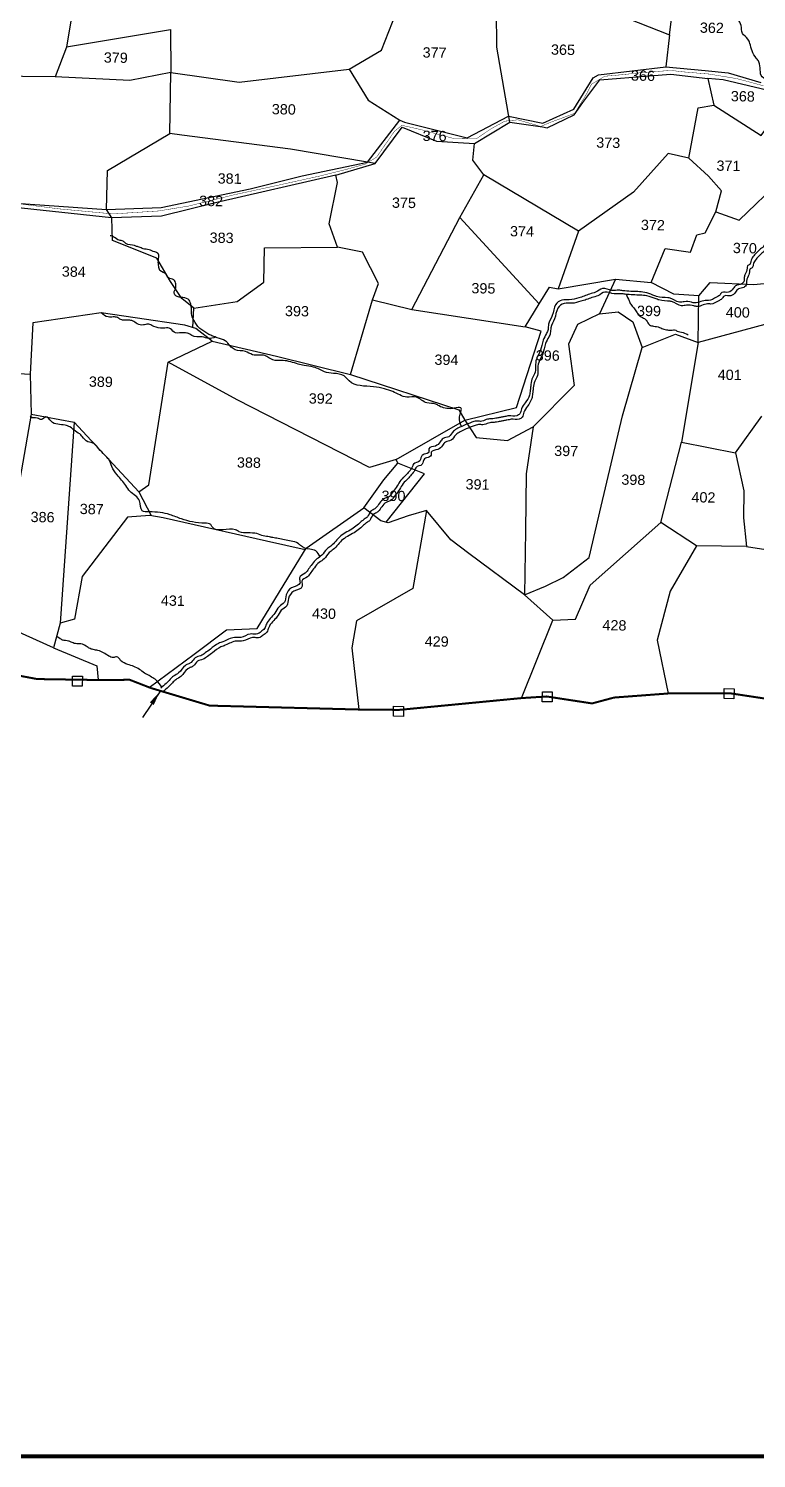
# Model space of a CAD drawing. Header units: feet. Extents: x 744893 to 763303, y 1620064 to 1627037.
# Drawn here: x 751980 to 753749, y 1620064 to 1623541 of the extents above; entities that cross this region are included whole.
import ezdxf
from ezdxf.enums import TextEntityAlignment as Align

# ---------------------------------------------------------------- set-up
doc = ezdxf.new("R2010")
doc.units = ezdxf.units.FT
doc.header["$LTSCALE"] = 15
doc.header["$MEASUREMENT"] = 0
doc.linetypes.add('HIDDEN2', pattern=[0.1875, 0.125, -0.0625])
for name, color, linetype in [('PAPER SIZE', 10, 'Continuous'), ('PLOT', 7, 'Continuous'), ('PLOT NO', 7, 'Continuous'), ('ROADS', 6, 'Continuous'), ('TANKS-STREAM', 4, 'Continuous'), ('VILLAGE STONES', 240, 'Continuous')]:
    doc.layers.add(name, color=color, linetype=linetype)
doc.layers.add('VILLAGE BOUNDRY', color=5, linetype='HIDDEN2', lineweight=100)
doc.styles.get("Standard").update_dxf_attribs({"font": 'arial.ttf'})
doc.linetypes.add('DOTS', pattern='A,1e-06,-3,["●",Standard,S=3,R=0,X=-1.25,Y=-1.25],-3', length=6.000001)
doc.dimstyles.get("Standard").update_dxf_attribs({"dimtxt": 0.18, "dimasz": 0.18, "dimexe": 0.18, "dimexo": 0.0625, "dimgap": 0.09, "dimtad": 0, "dimtih": 1, "dimtoh": 1, "dimdec": 4, "dimzin": 0, "dimdsep": 46, "dimtxsty": 'Standard', "dimcen": 0.09, "dimadec": 0, "dimazin": 0, "dimtfac": 1, "dimtdec": 4, "dimtofl": 0, "dimtmove": 0, "dimatfit": 3, "dimfxl": 1, "dimtolj": 1, "dimtzin": 0, "dimarcsym": 0})

msp = doc.modelspace()

# ---------------------------------------------------------------- linework, layer by layer
at = {"layer": 'PAPER SIZE', "color": 5, "const_width": 10}
msp.add_lwpolyline([(744898.5, 1627031.8), (763123.1, 1627031.8), (763123.1, 1620068.6), (744898.5, 1620068.6)], close=True, dxfattribs=at)
at = {"layer": 'PLOT'}
for points in [[(753255.7, 1623636.3), (753254.7, 1623634.5), (753289.8, 1623618.2), (753362.5, 1623594.8), (753537.9, 1623525.8), (753560.9, 1623710.8)], [(753316.9, 1623048.4), (753086.5, 1623185.6), (753059.4, 1623220.6), (753063.7, 1623261.1), (753150, 1623313.7), (753117.8, 1623495.5), (753116.3, 1623674.8)], [(752096.7, 1623644.1), (752072, 1623495.6), (752044.5, 1623423.6), (751806, 1623425.7), (751693.6, 1623483.6)], [(752759.1, 1623442.1), (752837.9, 1623488.6), (752873.2, 1623579.1)], [(752072.2, 1623496.7), (752325.2, 1623538.8), (752326.2, 1623434.4), (752226, 1623414.4), (752044.5, 1623423.6)], [(753537.9, 1623525.8), (753528.8, 1623447.7)], [(751867.4, 1623122), (752169.5, 1623100.9), (752302, 1623106.1), (752518.7, 1623151.2), (752645.2, 1623183.1), (752803.9, 1623216.1), (752882.5, 1623318.1), (752894, 1623313.3), (753046, 1623274.9), (753146.8, 1623327.6), (753229.8, 1623311), (753305.3, 1623344.9), (753352.4, 1623421.4), (753365, 1623428.6), (753528.8, 1623447.7), (753624.6, 1623438.8), (753680.2, 1623433.7), (753760.1, 1623409.9)], [(752815.6, 1622880.9), (752830.9, 1622920.9), (752791.7, 1622997.2), (752731.3, 1623009.2), (752710.9, 1623066.1), (752730.7, 1623166.9), (752726.5, 1623184.8), (752822.4, 1623212.8), (752803.9, 1623216.1), (752616.4, 1623248.1), (752352.7, 1623282.1), (752323.1, 1623285.9), (752326.2, 1623434.4), (752492.1, 1623410.4), (752759.1, 1623442.1), (752805.3, 1623366.9), (752882.5, 1623318.1)], [(753150, 1623313.7), (753229.3, 1623302.3), (753240.7, 1623299.7), (753305.9, 1623331.1), (753326.8, 1623361.2), (753368.7, 1623416.3), (753488.8, 1623426.2), (753540.8, 1623430.4), (753631.2, 1623419.9)], [(753824.9, 1623378.6), (753760.5, 1623394.3), (753668.3, 1623416.7), (753631.2, 1623419.9), (753645.7, 1623355.1), (753760.9, 1623280.7), (753798.5, 1623332.4)], [(753608.7, 1622891.1), (753548.2, 1622894.7), (753492.8, 1622923.1), (753527, 1623006.2), (753589.1, 1622996.9), (753604.1, 1623039), (753624.6, 1623044.1), (753650.5, 1623095.4), (753663.9, 1623146.5), (753632.8, 1623182.3), (753584.4, 1623225.5), (753607.3, 1623348), (753645.7, 1623355.1)], [(752381.7, 1622861.4), (752352.8, 1622884.4), (752324.7, 1622926.1), (752291.7, 1622982.7), (752184.2, 1623025.6), (752182.5, 1623081), (752169.5, 1623100.9), (752171.8, 1623195.5), (752323.1, 1623285.9)], [(752822.4, 1623212.8), (752887.8, 1623301.2), (752971.6, 1623266.9), (753063.7, 1623261.1)], [(752726.6, 1623184.5), (752437.5, 1623118.3), (752303.5, 1623084.8), (752181.4, 1623081), (751917.9, 1623108.8), (751708.7, 1623103.1), (751611.2, 1623116.8), (751527.3, 1623097), (751440.6, 1623084.5), (751226.7, 1623058.3), (751119.8, 1623235.3)], [(753584.4, 1623225.5), (753534.2, 1623237.1), (753450.5, 1623142.8), (753316.9, 1623048.4), (753266.9, 1622907.8), (753406.3, 1622931.6), (753492.8, 1622923.1)], [(752911.3, 1622857.9), (753028.6, 1623081.2), (753086.5, 1623185.6)], [(753650.5, 1623095.4), (753706.9, 1623075), (753810.2, 1623174.3)], [(753028.6, 1623081.2), (753221.2, 1622871.5)], [(752379.3, 1622814), (752381.7, 1622861.4), (752487.4, 1622877.5), (752552, 1622924.2), (752553.4, 1623007.4), (752731.3, 1623009.2)], [(753040.6, 1622588.8), (753166.2, 1622619.5), (753226.2, 1622804.9), (753187.2, 1622816), (753221.2, 1622871.5), (753246.2, 1622912.3), (753266.9, 1622907.8)], [(753406.3, 1622931.6), (753367.6, 1622847), (753412.9, 1622852.5), (753448.5, 1622827.8), (753471.7, 1622765.3), (753552.7, 1622797.7), (753607.3, 1622777.6)], [(753804, 1622868.4), (753769.3, 1622820.9), (753607.3, 1622777.6), (753608.7, 1622891.1), (753636.6, 1622923.8), (753742.7, 1622918.4), (753825.3, 1622926.9)], [(752873.3, 1622492.8), (752808.9, 1622473.2), (752487, 1622638), (752319.1, 1622729.3), (752426.1, 1622780.8), (752583, 1622744.6), (752762.2, 1622699.4), (752815.6, 1622880.9), (752911.3, 1622857.9), (753187.2, 1622816)], [(752426.1, 1622780.8), (752386.4, 1622811.8), (752360.1, 1622819.8), (752239.5, 1622837.5), (752156.8, 1622849.7), (751990.5, 1622825), (751984.4, 1622700.9)], [(752379.3, 1622814), (752381.7, 1622861.4), (752381.7, 1622861.4)], [(752380.5, 1622837.7), (752380.5, 1622837.7)], [(753367.6, 1622847), (753313.9, 1622821.4), (753292.6, 1622773.5), (753305.9, 1622673), (753206.3, 1622572.8), (753189.5, 1622457.8), (753187.4, 1622319.5), (753185.6, 1622163.8)], [(753254.3, 1622102.4), (753185.6, 1622163.8), (753236.2, 1622185.2), (753279, 1622206.1), (753342.2, 1622254.9), (753371.7, 1622379.1), (753423.9, 1622599.2), (753471.7, 1622765.3)], [(753607.3, 1622777.6), (753566.6, 1622535.5), (753697.8, 1622509.2), (753761.9, 1622598)], [(751561.8, 1622245.8), (751533, 1622428.7), (751626.2, 1622549.9), (751733.9, 1622714.4), (751887.8, 1622706.1), (751984.4, 1622700.9), (751986.5, 1622603), (752090.6, 1622583.9), (752248.4, 1622414.5), (752272.7, 1622431.5), (752319.1, 1622729.3)], [(752762.2, 1622699.4), (753025.7, 1622614), (753040.3, 1622588.7)], [(751986.5, 1622603), (751897.9, 1622098.9)], [(753185.6, 1622163.8), (753050.1, 1622264.7), (753006.2, 1622297.3), (752947.4, 1622369.1), (752902.9, 1622356.1), (752853.7, 1622339), (752836.4, 1622343.6), (752794.7, 1622375.1), (752843.2, 1622443.2), (752877.8, 1622484), (752873.3, 1622492.8), (753040.6, 1622588.8), (753067.7, 1622546.6), (753143.8, 1622539.3), (753206.3, 1622572.8)], [(752090.6, 1622583.9), (752056.6, 1622094.6)], [(753725.2, 1622281.1), (753603.2, 1622283), (753516.7, 1622339.7), (753566.6, 1622535.5)], [(752848.8, 1622340.3), (752942.1, 1622457.9), (752877.8, 1622484)], [(753697.8, 1622509.2), (753718.6, 1622417), (753717.5, 1622351.4), (753725.2, 1622281.1), (753855.3, 1622260.9), (753896.2, 1622273.4)], [(752248.4, 1622414.5), (752277.7, 1622356.4)], [(752652.6, 1622273.5), (752558.6, 1622294.7), (752307.4, 1622351), (752274.6, 1622357), (752220.9, 1622353), (752110.3, 1622208.3), (752092.1, 1622104.4), (752056.6, 1622094.6), (752040.8, 1622034.9), (752146.4, 1621991), (752149.5, 1621956.7)], [(752273.6, 1621938.6), (752382.7, 1622019.9), (752461.2, 1622078.4), (752535.5, 1622081.6), (752621.7, 1622222.9), (752654.8, 1622277.2), (752794.7, 1622375.1)], [(752947.4, 1622369.1), (752913.8, 1622179.5), (752776.7, 1622100.4), (752765.8, 1622035), (752782.8, 1621884.9)], [(753178.2, 1621912.7), (753254.3, 1622102.4), (753309.4, 1622104.5), (753345.1, 1622187.3), (753516.7, 1622339.7)], [(753603.2, 1622283), (753539.1, 1622173.1), (753507.8, 1622053.7), (753534.7, 1621923.9)], [(752040.8, 1622034.9), (751897.9, 1622098.9), (751854.9, 1622100), (751759, 1622170.4), (751708.7, 1622181.8), (751649.3, 1622025)]]:
    msp.add_lwpolyline(points, dxfattribs=at)
at = {"layer": 'ROADS', "linetype": 'DOTS', "ltscale": 0.5, "const_width": 1}
msp.add_lwpolyline([(753766.8, 1623401.6), (753701.9, 1623419.2), (753634, 1623430.4), (753571.4, 1623435.7), (753540.7, 1623439.3), (753468, 1623433.5), (753405.8, 1623427.2), (753380.3, 1623425.1), (753348.2, 1623405.8), (753336.3, 1623382.2), (753307, 1623334.7), (753249.2, 1623313.3), (753224.6, 1623303), (753169, 1623319.1), (753137.5, 1623315.8), (753104.4, 1623297.4), (753067.7, 1623272.6), (753012.6, 1623273.8), (752936.9, 1623294.4), (752908.6, 1623301), (752887.5, 1623305.7), (752869.2, 1623291), (752825.8, 1623228.3), (752799, 1623211.6), (752756.5, 1623199.7), (752684.6, 1623181.7), (752542.8, 1623150.4), (752480, 1623136.9), (752369.4, 1623109.4), (752296.6, 1623097.5), (752185.4, 1623090.2), (752053.5, 1623102.6), (751941.7, 1623116.8)], dxfattribs=at)
at = {"layer": 'TANKS-STREAM'}
for points in [[(753934.9, 1623431.3), (753908.2, 1623414.8), (753900, 1623408.8), (753894.5, 1623401.1), (753860.8, 1623398.8), (753846.7, 1623396.7), (753832.1, 1623395.8), (753820.3, 1623396), (753807.7, 1623399), (753801.3, 1623400.8), (753791, 1623401.8), (753780.8, 1623412.8), (753762.9, 1623423.5), (753755.2, 1623459.9), (753748.7, 1623468.8), (753738.5, 1623486.7), (753733.3, 1623505), (753728.4, 1623515.3), (753715, 1623529.2), (753711.7, 1623548.8), (753689.4, 1623571.3), (753679.3, 1623572.4), (753671.8, 1623584.5), (753652.7, 1623593.5), (753641.3, 1623603.8), (753624.6, 1623613.7), (753602, 1623647.2), (753585.9, 1623661.9), (753568.8, 1623681.4), (753561.2, 1623687.3), (753542.3, 1623705.8), (753535.2, 1623712.2), (753526.7, 1623722.9), (753518.6, 1623733.6), (753512, 1623739), (753497.1, 1623741.2), (753485.1, 1623741.9), (753457, 1623738.5), (753436.7, 1623733), (753416.1, 1623740.6), (753397.7, 1623735.1), (753388.5, 1623735.2), (753379.8, 1623732.5), (753358.1, 1623729.5), (753349.9, 1623729.6), (753335, 1623729.4), (753301.7, 1623723.1), (753287.1, 1623714.2), (753281.8, 1623710.5), (753273.4, 1623702.4), (753265.6, 1623696.8), (753253.1, 1623692.7), (753239.1, 1623691), (753229.4, 1623690.6), (753212.6, 1623693.8), (753203.1, 1623696.8), (753162.3, 1623718.1), (753150.8, 1623726), (753129.9, 1623739.8), (753119.9, 1623748.6), (753096.6, 1623766.8), (753090.4, 1623771.7), (753065.5, 1623782.2), (753056, 1623786.2), (753042.1, 1623789.8), (753032, 1623794.3), (753027.8, 1623798.2), (753019.2, 1623802.6), (752998.5, 1623806.3)], [(754187.5, 1623431.5), (754179.8, 1623435.8), (754175.8, 1623438.3), (754170.3, 1623440.6), (754144.7, 1623445.5), (754138, 1623448.7), (754135.3, 1623451.4), (754127.6, 1623452.2), (754108.7, 1623452.2), (754103.1, 1623454.3), (754096.6, 1623458), (754090.1, 1623460.4), (754076.9, 1623469.6), (754063.8, 1623472.6), (754056.8, 1623473.2), (754048, 1623476.8), (754042.5, 1623477.7), (754034.2, 1623476.1), (754026.1, 1623473.4), (754021.5, 1623473.8), (754014, 1623476.1), (754005.9, 1623478.1), (753993.1, 1623478), (753977.1, 1623471), (753971.7, 1623468.2), (753966.5, 1623460.2), (753961.3, 1623454.5), (753954.7, 1623449.3), (753945.6, 1623444.3), (753937.7, 1623436.6), (753933.6, 1623427.8), (753930.6, 1623412.5), (753929.8, 1623395.6), (753929.4, 1623388.6), (753929.3, 1623382.9), (753930, 1623369), (753925.4, 1623355), (753925, 1623349.2), (753924.5, 1623339.7), (753921.5, 1623333.6), (753916.7, 1623329.2), (753915.7, 1623314.3), (753911.1, 1623302.2), (753907.8, 1623296), (753904.8, 1623289.3), (753897.7, 1623263.4), (753894.5, 1623260.1), (753889.7, 1623252.6), (753880.1, 1623236.9), (753875.7, 1623229.5), (753874.3, 1623222.3), (753865.8, 1623204.8), (753859.1, 1623197.4), (753858, 1623184.8), (753857.8, 1623181.7), (753853, 1623165.6), (753848.7, 1623153.6), (753842, 1623147.6), (753840.1, 1623137), (753837, 1623129.7), (753831, 1623120.2), (753825.3, 1623113.7), (753820.1, 1623102.7), (753818.2, 1623094.6), (753800.9, 1623078.8), (753797.5, 1623066.5), (753796.3, 1623057.4), (753792.6, 1623049.6), (753783.2, 1623043.2), (753780.8, 1623035.2), (753774.7, 1623022.6), (753773.1, 1623025.2), (753768.5, 1623015.2), (753759, 1623005.2), (753749.2, 1622995.7), (753740.5, 1622985.7), (753735.5, 1622974.9), (753732.9, 1622967.6), (753727.2, 1622963.7), (753726.3, 1622958), (753721.6, 1622943.6), (753719.5, 1622935.9), (753719.1, 1622927.8), (753712.4, 1622919.9), (753700.2, 1622916.4), (753692.3, 1622908.5), (753681.5, 1622899.6), (753665.2, 1622898.9), (753659.1, 1622892), (753651.7, 1622887.6), (753632.4, 1622879.6), (753628, 1622879.8), (753614, 1622877.3), (753598.7, 1622873.6), (753591.2, 1622875.3), (753573.6, 1622876.7), (753561.7, 1622875.4), (753537.3, 1622885.8), (753533.9, 1622886.3), (753506.5, 1622889.4), (753497.6, 1622892.9), (753477.4, 1622899.3), (753444.1, 1622901.8), (753424.7, 1622903.5), (753414.9, 1622904.7), (753397.6, 1622904.3), (753374.9, 1622908.7), (753358.3, 1622899.8), (753343.5, 1622895.4), (753330, 1622890.2), (753317, 1622886.2), (753294.3, 1622881.4), (753276.2, 1622880.8), (753260.8, 1622869.4), (753253, 1622843.4), (753243.8, 1622821.8), (753242.5, 1622808.9), (753238.8, 1622799.3), (753231, 1622783.4), (753227.6, 1622770.6), (753219, 1622747.2), (753214.2, 1622737.3), (753210, 1622701.4), (753203.3, 1622688.3), (753200.6, 1622671.2), (753199.3, 1622661.6), (753197.4, 1622649.5), (753187.1, 1622631.1), (753178.2, 1622616.2), (753173.8, 1622604.2), (753166.5, 1622599.3), (753147.2, 1622599.2), (753137.2, 1622597.2), (753132.9, 1622596.6), (753125, 1622594.9), (753115.7, 1622593.3), (753108.5, 1622592), (753103.5, 1622591.7), (753092.4, 1622590.1), (753078.4, 1622585.7), (753068.1, 1622586.6), (753062.3, 1622585.2), (753023.7, 1622568.9), (753012.8, 1622561.6), (753001.2, 1622548.5), (752987.5, 1622543.8), (752980.6, 1622535.7), (752969, 1622525.8), (752953.2, 1622519.3), (752953.1, 1622511.8), (752941.9, 1622505.6), (752936.5, 1622503.2), (752931.2, 1622489.8), (752915.4, 1622481.5), (752913.1, 1622475.9), (752904.7, 1622463.8), (752896.4, 1622454.3), (752890.6, 1622449), (752871.2, 1622421.5), (752861.7, 1622408.8), (752855.2, 1622401.7), (752846.9, 1622398.7), (752826.2, 1622377.6), (752820, 1622372), (752811.5, 1622366.7), (752803.6, 1622353.4), (752796, 1622347.8), (752788.8, 1622341.9), (752781.9, 1622335.6), (752769.2, 1622325.8), (752753.7, 1622316.7), (752738.6, 1622307), (752714.6, 1622282.4), (752704.8, 1622275), (752692.8, 1622259.9), (752680.7, 1622251), (752669.1, 1622238.3), (752660.7, 1622226.7), (752652, 1622216.4), (752638.6, 1622205.2), (752639.8, 1622193.1), (752619.2, 1622180.9), (752606.5, 1622163.6), (752601.9, 1622145.7), (752588.8, 1622134.8), (752578.6, 1622119.3), (752567.3, 1622106.6), (752558.1, 1622092.5), (752553.7, 1622081.8), (752544.6, 1622074.1), (752536.3, 1622068.6), (752524.9, 1622068.4), (752518.8, 1622068.5), (752496, 1622060.1), (752480.3, 1622060), (752452.6, 1622049.7), (752441.8, 1622045.6), (752421.9, 1622031.6), (752409.6, 1622022.6), (752398.5, 1622015.6), (752385.2, 1622010.8), (752375.3, 1621999.5), (752369.2, 1621996.1), (752361.3, 1621992.3), (752344.8, 1621973.8), (752332.1, 1621966), (752324.3, 1621958.4), (752314.4, 1621948.5), (752301.2, 1621936.8)], [(754193.1, 1623423), (754185.4, 1623427.3), (754181.3, 1623429.8), (754175.9, 1623432.1), (754150.3, 1623437), (754143.6, 1623440.2), (754140.9, 1623442.9), (754133.2, 1623443.7), (754114.3, 1623443.7), (754108.7, 1623445.8), (754102.2, 1623449.5), (754095.7, 1623451.9), (754082.5, 1623461.1), (754069.4, 1623464.1), (754062.4, 1623464.7), (754053.6, 1623468.3), (754048.1, 1623469.2), (754039.8, 1623467.6), (754031.7, 1623464.9), (754027.1, 1623465.3), (754019.6, 1623467.6), (754011.5, 1623469.6), (753998.7, 1623469.5), (753982.7, 1623462.5), (753977.3, 1623459.7), (753972.1, 1623451.7), (753966.9, 1623446), (753960.3, 1623440.8), (753951.2, 1623435.8), (753943.3, 1623428.1), (753939.2, 1623419.3), (753936.1, 1623404), (753935.4, 1623387.1), (753935, 1623380.1), (753934.9, 1623374.4), (753935.6, 1623360.5), (753931, 1623346.5), (753930.6, 1623340.7), (753930.1, 1623331.2), (753927.1, 1623325.1), (753922.3, 1623320.7), (753921.3, 1623305.8), (753916.7, 1623293.7), (753913.4, 1623287.5), (753910.4, 1623280.8), (753903.3, 1623254.9), (753900.1, 1623251.6), (753895.3, 1623244.1), (753885.7, 1623228.4), (753881.3, 1623221), (753879.9, 1623213.8), (753871.4, 1623196.3), (753864.6, 1623188.9), (753863.6, 1623176.3), (753863.4, 1623173.2), (753858.6, 1623157.1), (753854.3, 1623145.1), (753847.6, 1623139.1), (753845.7, 1623128.5), (753842.5, 1623121.2), (753836.6, 1623111.7), (753830.9, 1623105.2), (753825.7, 1623094.2), (753823.8, 1623086.1), (753806.5, 1623070.3), (753803.1, 1623058), (753801.9, 1623048.9), (753798.2, 1623041.1), (753788.8, 1623034.7), (753786.4, 1623026.7), (753780.3, 1623014.1), (753778.7, 1623016.7), (753774.1, 1623006.7), (753764.6, 1622996.7), (753754.8, 1622987.2), (753746.1, 1622977.2), (753741.1, 1622966.4), (753738.5, 1622959.1), (753732.8, 1622955.2), (753731.9, 1622949.5), (753727.2, 1622935.1), (753725.1, 1622927.4), (753724.7, 1622919.3), (753718, 1622911.4), (753705.8, 1622907.9), (753697.9, 1622900), (753687.1, 1622891.1), (753670.8, 1622890.4), (753664.7, 1622883.5), (753657.3, 1622879.1), (753638, 1622871.1), (753633.6, 1622871.3), (753619.6, 1622868.8), (753604.3, 1622865.1), (753596.8, 1622866.8), (753579.2, 1622868.2), (753567.3, 1622867), (753542.9, 1622877.3), (753539.5, 1622877.8), (753512.1, 1622880.9), (753503.2, 1622884.4), (753483, 1622890.8), (753449.7, 1622893.3), (753430.3, 1622895), (753420.5, 1622896.2), (753403.2, 1622895.8), (753380.5, 1622900.2), (753363.9, 1622891.3), (753349.1, 1622886.9), (753335.6, 1622881.7), (753322.6, 1622877.7), (753299.9, 1622872.9), (753281.8, 1622872.3), (753266.4, 1622860.9), (753258.6, 1622834.9), (753249.4, 1622813.3), (753248.1, 1622800.4), (753244.4, 1622790.8), (753236.6, 1622774.9), (753233.2, 1622762.1), (753224.6, 1622738.7), (753219.8, 1622728.8), (753215.6, 1622692.9), (753208.9, 1622679.8), (753206.2, 1622662.7), (753204.9, 1622653.1), (753202.9, 1622641), (753192.7, 1622622.6), (753183.8, 1622607.7), (753179.4, 1622595.7), (753172.1, 1622590.8), (753152.8, 1622590.7), (753142.8, 1622588.7), (753138.5, 1622588.1), (753130.6, 1622586.4), (753121.3, 1622584.8), (753114.1, 1622583.5), (753109.1, 1622583.2), (753098, 1622581.6), (753084, 1622577.2), (753073.7, 1622578.1), (753067.9, 1622576.7), (753029.3, 1622560.4), (753018.4, 1622553.1), (753006.8, 1622540), (752993.1, 1622535.3), (752986.2, 1622527.2), (752974.6, 1622517.4), (752958.8, 1622510.8), (752958.7, 1622503.3), (752947.5, 1622497.1), (752942.1, 1622494.7), (752936.8, 1622481.3), (752921, 1622473), (752918.7, 1622467.4), (752910.3, 1622455.3), (752902, 1622445.8), (752896.2, 1622440.5), (752876.8, 1622413), (752867.3, 1622400.3), (752860.8, 1622393.2), (752852.5, 1622390.2), (752831.8, 1622369.1), (752825.6, 1622363.5), (752817.1, 1622358.2), (752809.2, 1622344.9), (752801.6, 1622339.3), (752794.4, 1622333.4), (752787.5, 1622327.1), (752774.8, 1622317.3), (752759.3, 1622308.2), (752744.1, 1622298.5), (752720.2, 1622273.9), (752710.4, 1622266.5), (752698.4, 1622251.4), (752686.3, 1622242.5), (752674.7, 1622229.8), (752666.3, 1622218.2), (752657.6, 1622207.9), (752644.2, 1622196.7), (752645.4, 1622184.6), (752624.8, 1622172.4), (752612.1, 1622155.1), (752607.5, 1622137.2), (752594.4, 1622126.3), (752584.2, 1622110.8), (752572.9, 1622098.1), (752563.7, 1622084), (752559.3, 1622073.3), (752550.2, 1622065.6), (752541.9, 1622060.1), (752530.5, 1622059.9), (752524.4, 1622060), (752501.6, 1622051.6), (752485.9, 1622051.5), (752458.2, 1622041.2), (752447.4, 1622037.1), (752427.5, 1622023.1), (752415.2, 1622014.1), (752404.1, 1622007.1), (752390.8, 1622002.3), (752380.9, 1621991), (752374.8, 1621987.6), (752366.9, 1621983.8), (752350.4, 1621965.3), (752337.7, 1621957.5), (752329.9, 1621949.9), (752320, 1621940), (752306.8, 1621928.3)], [(753032.6, 1622573.4), (753027.4, 1622596.7), (753030.6, 1622618.6), (753014.7, 1622617.6), (753008.3, 1622616.7), (752977.7, 1622623.3), (752969.6, 1622627.8), (752948.4, 1622630.6), (752922.5, 1622644.3), (752899.7, 1622644.7), (752865.3, 1622658.2), (752845.2, 1622664.9), (752818.4, 1622669.9), (752759, 1622684.1), (752747.5, 1622696.1), (752721, 1622702.4), (752699, 1622706.5), (752672.9, 1622717.9), (752649.6, 1622721.4), (752635.4, 1622724.9), (752598.7, 1622733.6), (752573.9, 1622735.2), (752554.6, 1622745.5), (752524.5, 1622747.8), (752507, 1622756), (752482.2, 1622759.7), (752464.6, 1622775.8), (752458.3, 1622781.5), (752438.7, 1622788.7), (752428, 1622793.2), (752418.6, 1622797), (752408.7, 1622803.8), (752398.6, 1622810.1), (752391.5, 1622816.3), (752388.2, 1622821.1), (752377, 1622843), (752375.8, 1622862), (752374.2, 1622871.7), (752367.9, 1622882.8), (752335.4, 1622893.8), (752334.2, 1622901.7), (752337, 1622907.9), (752337.8, 1622920), (752333.3, 1622929.8), (752319.8, 1622934.6), (752314.8, 1622943.1), (752299.4, 1622952.8), (752296.3, 1622962.5), (752295.6, 1622976), (752295, 1622993.7), (752286.8, 1622997.7), (752273.1, 1623003), (752258.3, 1623005.6), (752248.7, 1623009.5), (752240.8, 1623012), (752237.9, 1623013.1), (752216.7, 1623018.4), (752210.1, 1623023.9), (752200.7, 1623026.1), (752187.3, 1623034), (752178.4, 1623037.2)], [(753432.4, 1622894.7), (753439.5, 1622879), (753443.5, 1622870.7), (753457.7, 1622852.2), (753460.6, 1622846.7), (753466.3, 1622841.4), (753477.1, 1622835.5), (753481.2, 1622831.6), (753489.2, 1622820.2), (753498.8, 1622817.3), (753513.8, 1622814.1), (753524.1, 1622809.6), (753530.4, 1622808.6), (753541.1, 1622807.6), (753552.8, 1622807.2), (753556.4, 1622805.2), (753563.2, 1622803.7), (753578.2, 1622798.6), (753582.8, 1622796.3)], [(752434.5, 1622790.4), (752417.4, 1622787.6), (752402.4, 1622791.2), (752377.1, 1622794.2), (752371.8, 1622797.8), (752365, 1622800.5), (752351.3, 1622801.1), (752333.6, 1622802.8), (752322.2, 1622812.7), (752307.4, 1622812.2), (752300.9, 1622812.3), (752279.3, 1622819.1), (752270, 1622822.5), (752259.5, 1622820.2), (752244.4, 1622822.9), (752232.9, 1622830), (752223.6, 1622831.6), (752213.4, 1622831.7), (752204.4, 1622833.3), (752196.2, 1622838.1), (752186.1, 1622839.7), (752173.5, 1622839.6), (752156.8, 1622849.7)], [(752688.4, 1622256.3), (752677.9, 1622270.7), (752663.7, 1622274.6), (752640.6, 1622283.8), (752635.4, 1622288.8), (752618, 1622294.1), (752586.8, 1622300.7), (752573.4, 1622303.2), (752565.8, 1622304.8), (752550.6, 1622307.1), (752534.9, 1622312.6), (752492.3, 1622317.4), (752483.3, 1622321.9), (752426.4, 1622328.9), (752422.7, 1622334.5), (752408.7, 1622338), (752351.5, 1622348.5), (752324.1, 1622358.7), (752273.1, 1622365.5), (752256.5, 1622368.2), (752249.9, 1622392.1), (752226.8, 1622415.4), (752216.8, 1622429.5), (752195.2, 1622455.5), (752182.4, 1622475.7), (752174.8, 1622493.5), (752167.2, 1622501.8), (752161.7, 1622507.6), (752147.6, 1622522.8), (752139.5, 1622531.5), (752124, 1622536), (752110.7, 1622548.8), (752107.5, 1622552.6), (752094, 1622561.7), (752080.6, 1622572.1), (752069, 1622576.5), (752034.8, 1622586), (752022.4, 1622596.4), (752011.5, 1622590.1), (752001.7, 1622593.5), (751985.3, 1622596.4), (751983.6, 1622598.5)], [(752304, 1621939.2), (752290.1, 1621956.2), (752266.7, 1621970.6), (752261.8, 1621973.5), (752249.7, 1621982.6), (752221.3, 1621994.6), (752203.9, 1622004.5), (752194.2, 1622012.9), (752185.6, 1622011.3), (752175.4, 1622015), (752148.7, 1622028.5), (752137.2, 1622030.7), (752127.4, 1622034.2), (752124.6, 1622036.1), (752106.8, 1622044.9), (752093.9, 1622045.1), (752083.7, 1622049), (752076.9, 1622051.5), (752064, 1622053.4), (752057, 1622057.1), (752048.1, 1622062.5), (752048.3, 1622062.4)]]:
    msp.add_spline(points, degree=3, dxfattribs=at)
at = {"layer": 'VILLAGE BOUNDRY', "lineweight": -2, "ltscale": 15, "const_width": 4.88}
msp.add_lwpolyline([(754053.9, 1621868.5), (753688.2, 1621923.9), (753534.7, 1621923.9), (753403, 1621914), (753349.6, 1621899.7), (753239.3, 1621916.6), (753178.2, 1621912.7), (752880.7, 1621884), (752782.8, 1621884.9), (752420.1, 1621894.4), (752277.6, 1621937.1), (752225.9, 1621957.2), (752149.5, 1621956.7), (752102.3, 1621957.4), (752001.1, 1621959), (751649.3, 1622025)], dxfattribs=at)
msp.add_lwpolyline([(754053.9, 1621868.5), (753688.2, 1621923.9), (753534.7, 1621923.9), (753403, 1621914), (753349.6, 1621899.7), (753239.3, 1621916.6), (753178.2, 1621912.7), (752880.7, 1621884), (752782.8, 1621884.9), (752420.1, 1621894.4), (752277.6, 1621937.1), (752225.9, 1621957.2), (752149.5, 1621956.7), (752102.3, 1621957.4), (752001.1, 1621959), (751649.3, 1622025)], dxfattribs=at)
at = {"layer": 'VILLAGE STONES'}
for points in [[(752086.9, 1621966.3), (752110.9, 1621966), (752110.5, 1621941.5), (752086.6, 1621941.9)], [(753228.9, 1621928.3), (753252.8, 1621927.9), (753252.4, 1621903.5), (753228.5, 1621903.8)], [(753670.6, 1621935.9), (753694.5, 1621935.6), (753694.1, 1621911.1), (753670.2, 1621911.5)], [(752867.3, 1621892.9), (752891.3, 1621892.6), (752890.9, 1621868.1), (752866.9, 1621868.5)]]:
    msp.add_lwpolyline(points, close=True, dxfattribs=at)

# ---------------------------------------------------------------- texts
at = {"layer": 'PLOT NO'}
for s, p in [('362', (753640.7, 1623542.9)), ('377', (752966.9, 1623482.7)), ('365', (753278.9, 1623489.6)), ('379', (752192.1, 1623470.3)), ('366', (753473.3, 1623426.5)), ('368', (753716, 1623376.3)), ('380', (752600.4, 1623344.7)), ('376', (752966.9, 1623279.9)), ('373', (753388.9, 1623263.4)), ('371', (753681.1, 1623207.3)), ('381', (752468.8, 1623176.2)), ('382', (752423.8, 1623121.7)), ('375', (752892.4, 1623117.3)), ('372', (753497.4, 1623063.2)), ('383', (752449.3, 1623032.2)), ('374', (753179.3, 1623047.9)), ('370', (753720.9, 1623007.1)), ('384', (752090.1, 1622949.8)), ('395', (753085.5, 1622909.3)), ('393', (752632.4, 1622853.8)), ('399', (753487.9, 1622854.3)), ('400', (753703.7, 1622850.9)), ('396', (753241.9, 1622745.9)), ('394', (752995.7, 1622735.4)), ('389', (752155.8, 1622682.1)), ('401', (753684.1, 1622698.9)), ('392', (752690.2, 1622641.2)), ('397', (753286.7, 1622513.8)), ('388', (752515.6, 1622485.5)), ('391', (753071.3, 1622432.4)), ('398', (753449.9, 1622443.7)), ('390', (752866.9, 1622404.5)), ('402', (753620.3, 1622401)), ('387', (752133.7, 1622372.4)), ('386', (752014.2, 1622352.9)), ('431', (752330.8, 1622149.7)), ('430', (752698.1, 1622118.1)), ('428', (753404, 1622089.8)), ('429', (752972, 1622050.5))]:
    msp.add_text(s, height=25, rotation=359.0946, dxfattribs=at).set_placement(p, align=Align.MIDDLE_CENTER)

# ---------------------------------------------------------------- leaders
at = {"layer": 'PLOT', "color": 5}
msp.add_leader([(752299, 1621928.2), (752257.4, 1621865.8)], dimstyle='Standard', override={"dimasz": 35, "dimgap": 0.09, "dimtad": 0, "dimzin": 2, "dimtfill": 2, "dimtfillclr": 5}, dxfattribs=at)

doc.saveas('drawing.dxf')
